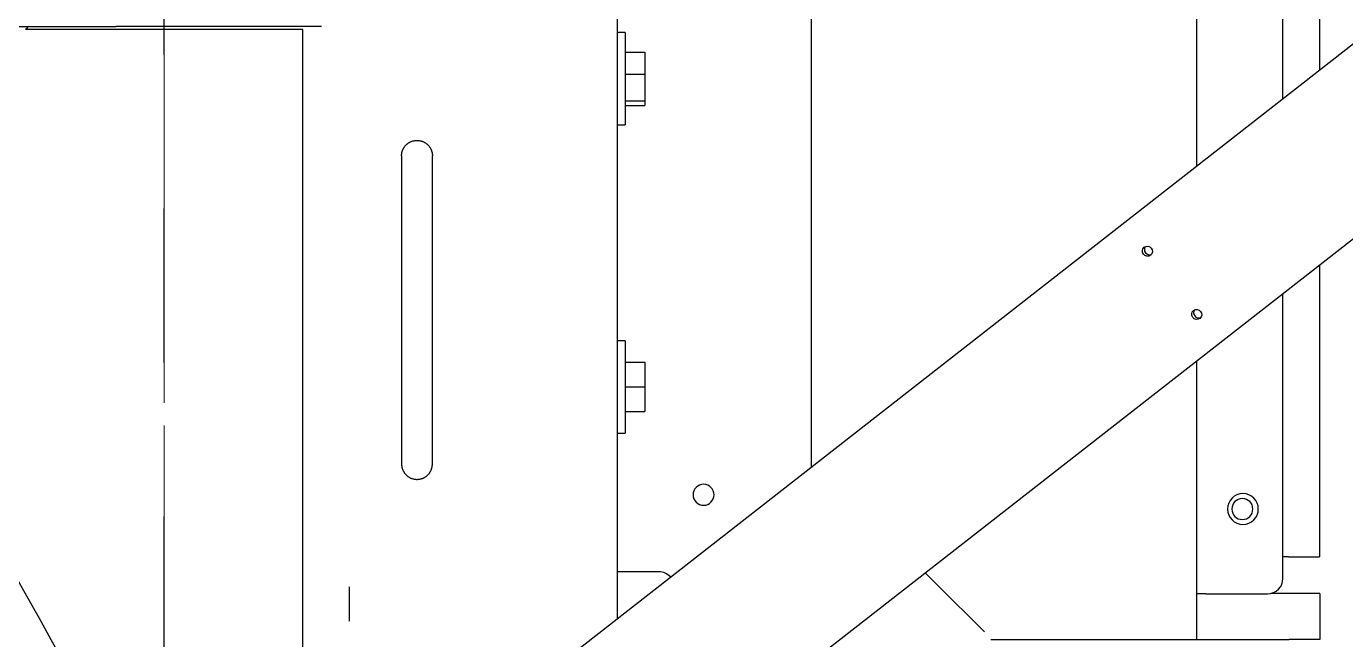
# Model space of a CAD drawing. Header units: millimetres. Extents: x 10462777 to 22643323, y 453826 to 1389191.
# Drawn here: x 11300063.1 to 11300491.2, y 584739.4 to 584938.4 of the extents above; entities that cross this region are included whole.
import ezdxf

# ---------------------------------------------------------------- set-up
doc = ezdxf.new("R2010")
doc.units = ezdxf.units.MM
doc.header["$LTSCALE"] = 200
doc.header["$MEASUREMENT"] = 0
for name, pattern in [('CENTER', [2, 1.25, -0.25, 0.25, -0.25]), ('CENTER2', [1.125, 0.75, -0.125, 0.125, -0.125]), ('PHANTOM', [2.5, 1.25, -0.25, 0.25, -0.25, 0.25, -0.25])]:
    doc.linetypes.add(name, pattern=pattern)
doc.layers.get('0').update_dxf_attribs({"linetype": 'CONTINUOUS'})
for name, color, linetype in [('1', 1, 'CENTER'), ('2', 2, 'CONTINUOUS'), ('205', 4, 'CONTINUOUS'), ('DV1_DEFAULT', 7, 'CONTINUOUS')]:
    doc.layers.add(name, color=color, linetype=linetype)
doc.layers.add('203', color=7, linetype='CONTINUOUS', true_color=0xffffff)
doc.layers.add('LAYOUT', color=8, linetype='CONTINUOUS', lineweight=25)

# ---------------------------------------------------------------- blocks, each defined once
blk = doc.blocks.new('r710ic')
at = {"layer": 'DV1_DEFAULT', "color": 1, "linetype": 'CENTER2', "lineweight": 0}
for p, q in [((274132.55, 104232.63), (269847.55, 104232.63)), ((269950.18, 104232.63), (274235.19, 104232.63))]:
    blk.add_line(p, q, dxfattribs=at)
at = {"layer": 'LAYOUT', "color": 3}
blk.add_circle((272041.37, 104232.63), 2050.12, dxfattribs=at)
blk = doc.blocks.new('A$C7DA30AB0')
at = {"layer": 'LAYOUT', "color": 6, "linetype": 'PHANTOM'}
blk.add_circle((3030.45, 3025.99, 0), 2693.02, dxfattribs=at)

msp = doc.modelspace()

# ---------------------------------------------------------------- linework, layer by layer
at = {"layer": '1', "color": 23, "linetype": 'CENTER'}
msp.add_line((11300107.87228, 579329.36568, 0), (11300107.87228, 587294.33381, 0), dxfattribs=at)
at = {"layer": '2', "color": 252, "linetype": 'Continuous'}
for p, q in [((11300482.69735, 586612.34663, 0), (11300482.69735, 584924.32871, 0)), ((11300442.87704, 584893.20189, 0), (11300442.87704, 585439.32996, 0)), ((11300470.87744, 584915.07877, 0), (11300470.87744, 585434.32989, 0)), ((11300317.87527, 584795.5404, 0), (11300317.87527, 585406.8193, 0)), ((11300482.69735, 584860.87156, 0), (11300482.69735, 584766.3204, 0)), ((11300470.87744, 584759.32031, 0), (11300470.87744, 584851.62787, 0)), ((11300442.87704, 584739.45127, 0), (11300442.87704, 584829.75256, 0)), ((11300472.69721, 584766.3204, 0), (11300470.87702, 584766.3204, 0)), ((11300472.69721, 584766.3204, 0), (11300482.69735, 584766.3204, 0)), ((11300255.87439, 584761.44284, 0), (11300254.87432, 584761.44284, 0)), ((11300268.37456, 584761.44284, 0), (11300255.87439, 584761.44284, 0)), ((11300445.87709, 584754.32023, 0), (11300442.87704, 584754.32023, 0)), ((11300445.87709, 584754.32023, 0), (11300465.87737, 584754.32023, 0)), ((11300472.87747, 584754.44274, 0), (11300466.97656, 584754.44274, 0)), ((11300482.87761, 584754.44274, 0), (11300472.87747, 584754.44274, 0)), ((11300482.87761, 584754.44274, 0), (11300482.87761, 584739.44252, 0)), ((11300376.07153, 584739.44252, 0), (11300466.87738, 584739.44252, 0)), ((11300466.87625, 584739.44252, 0), (11300472.87747, 584739.44252, 0)), ((11300482.87761, 584739.44252, 0), (11300472.87747, 584739.44252, 0))]:
    msp.add_line(p, q, dxfattribs=at)
at = {"layer": '2', "color": 60, "linetype": 'Continuous'}
for p, q in [((11300254.87437, 585171.44866, 0), (11300254.87437, 584746.32231, 0)), ((11300257.37441, 584936.44532, 0), (11300254.87437, 584936.44532, 0)), ((11300257.37441, 584936.44532, 0), (11300257.37441, 584906.44489, 0)), ((11300257.37441, 584930.10019, 0), (11300263.7745, 584930.10019, 0)), ((11300263.7745, 584930.10019, 0), (11300263.7745, 584922.97639, 0)), ((11300257.37441, 584922.97639, 0), (11300263.7745, 584922.97639, 0)), ((11300263.7745, 584922.97639, 0), (11300263.7745, 584914.32132, 0)), ((11300257.37441, 584914.32132, 0), (11300263.7745, 584914.32132, 0)), ((11300263.7745, 584914.32132, 0), (11300263.7745, 584912.79003, 0)), ((11300257.37441, 584912.79003, 0), (11300263.7745, 584912.79003, 0)), ((11300254.87437, 584906.44489, 0), (11300257.37441, 584906.44489, 0)), ((11300257.37441, 584836.4439, 0), (11300254.87437, 584836.4439, 0)), ((11300257.37441, 584836.4439, 0), (11300257.37441, 584806.44347, 0)), ((11300257.37441, 584829.4586, 0), (11300263.7745, 584829.4586, 0)), ((11300263.7745, 584829.4586, 0), (11300263.7745, 584821.47337, 0)), ((11300257.37441, 584821.47337, 0), (11300263.7745, 584821.47337, 0)), ((11300263.7745, 584821.47337, 0), (11300263.7745, 584813.45846, 0)), ((11300257.37441, 584813.45846, 0), (11300263.7745, 584813.45846, 0)), ((11300257.37441, 584813.42877, 0), (11300263.7745, 584813.42877, 0)), ((11300263.7745, 584813.45846, 0), (11300263.7745, 584813.42877, 0)), ((11300254.87437, 584806.44347, 0), (11300257.37441, 584806.44347, 0))]:
    msp.add_line(p, q, dxfattribs=at)
at = {"layer": '2', "color": 51, "linetype": 'Continuous'}
msp.add_line((11300167.87314, 584756.54277, 0), (11300167.87314, 584745.44261, 0), dxfattribs=at)
at = {"layer": '2', "color": 252, "linetype": 'Continuous', "extrusion": (0, 0, -1)}
for centre, radius in [((-11300282.87477, 584786.44319, 0), 3.40005), ((-11300457.87726, 584781.82062, 0), 5.00007), ((-11300457.69699, 584781.82062, 0), 3.40005)]:
    msp.add_circle(centre, radius, dxfattribs=at)
at = {"layer": '2', "color": 252, "linetype": 'Continuous'}
for centre, start, end in [((11300268.37456, 584756.44276, 0), 41.7952272, 90), ((11300465.87737, 584759.32031, 0), 270, 0)]:
    msp.add_arc(centre, 5.00007, start, end, dxfattribs=at)
at = {"layer": '2', "color": 60, "linetype": 'Continuous'}
for points, weights, knots in [([(11300184.87338, 584896.44476, 0), (11300184.87338, 584898.21255, 0), (11300185.75728, 584900.56093, 0), (11300188.10566, 584901.44482, 0), (11300191.64113, 584901.44482, 0), (11300193.98932, 584900.56104, 0), (11300194.87337, 584898.21296, 0), (11300194.87352, 584896.44519, 0)], [0.585786437627, 0.585786367954, 0.55228479628, 0.585786437627, 0.585786437627, 0.552288903456, 0.585780207769, 0.585786436854], [0, 0, 0, 0, 0, 0.500015325, 0.500015325, 0.500015325, 1, 1, 1, 1, 1]), ([(11300184.87338, 584796.44289, 0), (11300184.87353, 584794.67513, 0), (11300185.75758, 584792.32704, 0), (11300188.10577, 584791.44326, 0), (11300191.64113, 584791.44326, 0), (11300193.98932, 584792.32704, 0), (11300194.87337, 584794.67513, 0), (11300194.87352, 584796.44289, 0)], [0.585786436849, 0.585780185945, 0.552288918008, 0.585786437627, 0.585786437627, 0.552288903455, 0.58578020777, 0.585786436854], [0, 0, 0, 0, 0, 0.499999946, 0.499999946, 0.499999946, 1, 1, 1, 1, 1])]:
    msp.add_rational_spline(points, weights, degree=4, knots=knots, dxfattribs=at)
for points in [[(11300184.87338, 584896.44475, 0), (11300184.87338, 584896.42576, 0), (11300184.87338, 584895.8919, 0), (11300184.87338, 584894.07477, 0), (11300184.87338, 584892.12639, 0), (11300184.87338, 584889.73054, 0), (11300184.87338, 584886.21728, 0), (11300184.87338, 584883.39998, 0), (11300184.87338, 584881.44454, 0)], [(11300194.87352, 584881.44454, 0), (11300194.87352, 584883.39998, 0), (11300194.87352, 584886.21728, 0), (11300194.87352, 584889.73054, 0), (11300194.87352, 584892.12639, 0), (11300194.87352, 584894.07477, 0), (11300194.87352, 584895.8919, 0), (11300194.87352, 584896.42576, 0), (11300194.87352, 584896.44475, 0)], [(11300184.87338, 584811.44355, 0), (11300184.87338, 584809.4881, 0), (11300184.87338, 584806.67081, 0), (11300184.87338, 584803.15755, 0), (11300184.87338, 584800.76169, 0), (11300184.87338, 584798.81331, 0), (11300184.87338, 584796.99618, 0), (11300184.87338, 584796.46233, 0), (11300184.87338, 584796.44333, 0)], [(11300194.87352, 584796.44333, 0), (11300194.87352, 584796.46233, 0), (11300194.87352, 584796.99618, 0), (11300194.87352, 584798.81331, 0), (11300194.87352, 584800.76169, 0), (11300194.87352, 584803.15755, 0), (11300194.87352, 584806.67081, 0), (11300194.87352, 584809.4881, 0), (11300194.87352, 584811.44355, 0)]]:
    msp.add_open_spline(points, degree=3, knots=[0, 0, 0, 0, 0.239456844, 0.36836066, 0.5, 0.63163934, 0.760543156, 1, 1, 1, 1], dxfattribs=at)
for points in [[(11300184.87338, 584881.44454, 0), (11300184.87338, 584846.44404, 0), (11300184.87338, 584811.44355, 0)], [(11300194.87352, 584811.44355, 0), (11300194.87352, 584846.44404, 0), (11300194.87352, 584881.44454, 0)]]:
    msp.add_open_spline(points, degree=2, dxfattribs=at)
at = {"layer": '203', "color": 252, "linetype": 'Continuous'}
for p, q in [((11300188.21017, 584694.23131, 0), (11300804.76236, 585175.93467, 0)), ((11300835.54587, 585136.53357, 0), (11300218.99368, 584654.83021, 0)), ((11300354.87355, 584760.99122, 0), (11300358.57035, 584757.33563, 0)), ((11300374.07363, 584742.00523, 0), (11300358.57035, 584757.33563, 0))]:
    msp.add_line(p, q, dxfattribs=at)
for centre in [(11300426.8761, 584865.46913, 0), (11300442.88352, 584844.98056, 0)]:
    msp.add_ellipse(centre, major_axis=(1.01586, -1.30024), ratio=0.978887907, dxfattribs=at)
for centre, start_param, end_param in [((11300427.52038, 584865.9725, 0), 0.255847841, 1.57080106), ((11300427.52038, 584865.9725, 0), 1.570791969, 2.885745195), ((11300443.5278, 584845.48393, 0), 0.255847841, 1.57080106), ((11300443.5278, 584845.48393, 0), 1.570791969, 2.885745195)]:
    msp.add_ellipse(centre, major_axis=(-1.01586, 1.30024), ratio=0.978887907, start_param=start_param, end_param=end_param, dxfattribs=at)
at = {"layer": '205', "color": 252, "linetype": 'Continuous'}
for p, q in [((11300015.22391, 584938.44535, 0), (11300092.27206, 584938.44535, 0)), ((11300152.87292, 584937.44534, 0), (11300062.87164, 584937.44534, 0)), ((11300158.87301, 584938.44535, 0), (11300092.27206, 584938.44535, 0)), ((11300152.87292, 584595.42824, 0), (11300152.87292, 584937.44534, 0))]:
    msp.add_line(p, q, dxfattribs=at)
msp.add_open_spline([(11300063.87166, 584938.44535, 0), (11300063.53836, 584938.11205, 0), (11300063.20502, 584937.77871, 0), (11300062.87164, 584937.44534, 0)], degree=3, dxfattribs=at)

# ---------------------------------------------------------------- block references
at = {"ltscale": 10}
msp.add_blockref('A$C7DA30AB0', (11294684.4077, 580408.4363, 0), dxfattribs=at)
at = {"layer": 'LAYOUT', "color": 2, "rotation": 270}
msp.add_blockref('r710ic', (11195875.24796, 856316.46559, 0), dxfattribs=at)

doc.saveas('drawing.dxf')
